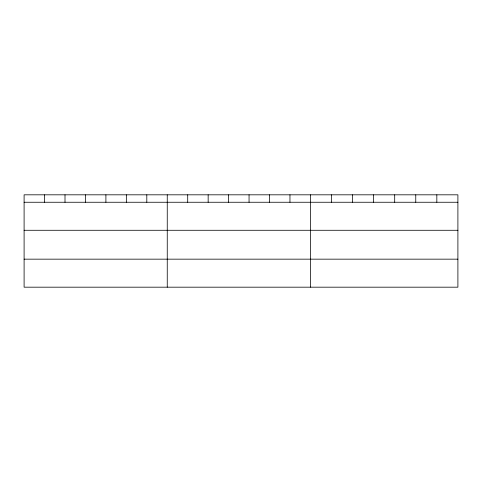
<?xml version="1.0" encoding="UTF-8"?>
<svg xmlns="http://www.w3.org/2000/svg" width="482" height="482" viewBox="0 0 482 482"><rect width="100%" height="100%" fill="white"/><g stroke="black" fill="none" stroke-linecap="round" stroke-linejoin="round"><path stroke-width="0.72" d="M457.9 230.282L457.9 194.818L24.1 194.818L24.1 287.182L457.9 287.182L457.9 230.282L24.1 230.282M24.1 202.253L457.9 202.253M24.1 259.159L457.9 259.159M436.831 194.818L436.831 202.253M415.761 194.818L415.761 202.253M394.692 194.818L394.692 202.253M373.616 194.818L373.616 202.253M352.547 194.818L352.547 202.253M331.477 194.818L331.477 202.253M310.408 194.818L310.408 287.182M289.959 194.818L289.959 202.253M269.504 194.818L269.504 202.253M249.055 194.818L249.055 202.253M228.607 194.818L228.607 202.253M208.158 194.818L208.158 202.253M187.703 194.818L187.703 202.253M167.254 194.818L167.254 287.182M146.805 194.818L146.805 202.253M126.35 194.818L126.35 202.253M105.901 194.818L105.901 202.253M85.453 194.818L85.453 202.253M65.004 194.818L65.004 202.253M44.549 194.818L44.549 202.253"/></g></svg>
